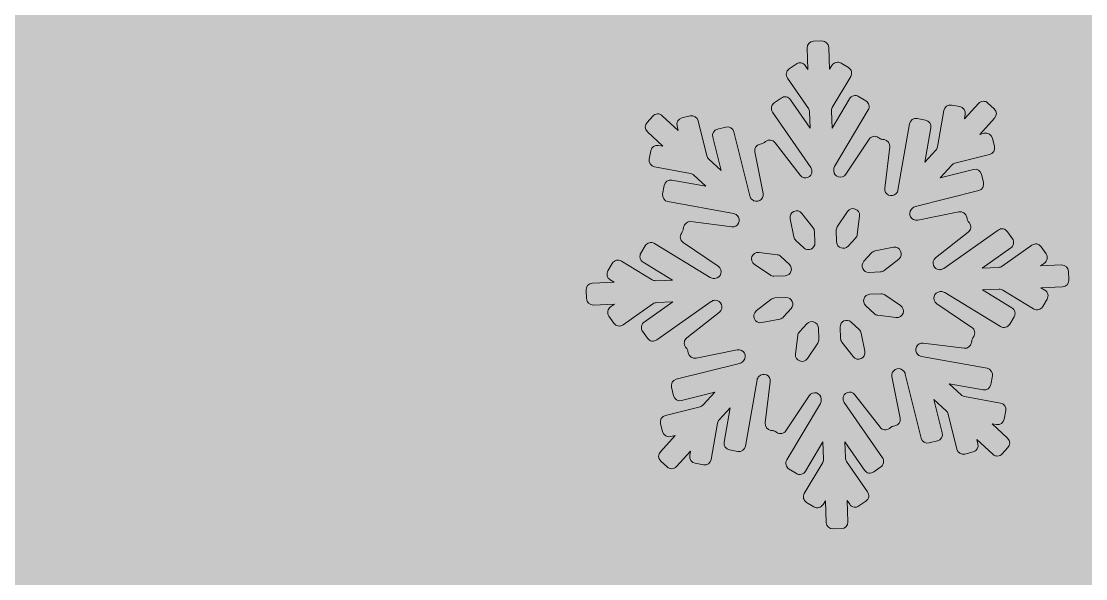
# Model space of a CAD drawing. Header units: millimetres. Extents: x 6 to 192, y -123 to -19.
# Drawn here: x 151.97 to 158.35, y -79.13 to -75.79 of the extents above; entities that cross this region are included whole.
import ezdxf

# ---------------------------------------------------------------- set-up
doc = ezdxf.new("R2010")
doc.units = ezdxf.units.MM
doc.header["$MEASUREMENT"] = 0
doc.layers.add('engraving', color=7, linetype='Continuous')
doc.layers.add('Layer 1', color=7, linetype='Continuous')

msp = doc.modelspace()

# ---------------------------------------------------------------- hatches: boundary and pattern name
at = {"layer": 'Layer 1'}
h = msp.add_hatch(color=2, dxfattribs=at)
h.dxf.hatch_style = 2
edge = h.paths.add_edge_path()
edge.add_spline(control_points=[(177.8118, -93.8505), (176.4667, -94.6571), (175.2402, -95.2789), (174.131, -95.7161), (173.0217, -96.1539), (171.9274, -96.4393), (170.8535, -96.573), (169.7773, -96.7089), (168.668, -96.6909), (167.5249, -96.5226), (166.3818, -96.3559), (165.0705, -96.069), (163.5925, -95.665), (166.3487, -92.3724), (168.6852, -88.4896), (170.6011, -84.0179), (172.5178, -79.547), (173.4753, -74.9916), (173.4753, -70.3525), (173.4753, -65.1084), (172.4832, -60.1842), (170.5005, -55.5781), (168.5162, -50.9739), (165.811, -46.9559), (162.3818, -43.527), (158.9533, -40.0982), (154.9345, -37.3926), (150.3307, -35.4087), (148.214, -34.4978), (146.0292, -33.7984), (143.778, -33.3056), (143.229, -31.3677), (141.5143, -29.9087), (139.4443, -29.751), (140.9493, -28.6359), (141.929, -26.8523), (141.929, -24.8354), (141.929, -21.4551), (139.1887, -18.7147), (135.8083, -18.7147), (132.428, -18.7147), (129.6876, -21.4551), (129.6876, -24.8354), (129.6876, -26.8523), (130.6674, -28.6359), (132.1724, -29.751), (130.144, -29.9055), (128.4575, -31.3099), (127.8738, -33.1897), (125.4312, -33.6857), (123.0669, -34.425), (120.782, -35.4087), (116.1767, -37.3926), (112.1593, -40.0982), (108.7309, -43.527), (105.3017, -46.9559), (102.595, -50.9739), (100.6123, -55.5781), (98.628, -60.1842), (97.6374, -65.1084), (97.6374, -70.3525), (97.6374, -75.3949), (98.5274, -80.102), (100.3103, -84.4715), (102.0903, -88.8426), (104.5957, -92.7404), (107.8229, -96.1697), (106.2089, -97.5155), (104.7474, -98.8088), (103.4361, -100.0525), (102.1248, -101.2977), (100.9983, -102.3898), (100.0579, -103.33), (99.1155, -104.2718), (98.1744, -105.3473), (97.2341, -106.5572), (97.2341, -106.5572), (116.7985, -116.8441), (116.7985, -116.8441), (116.8646, -116.8441), (117.6051, -116.3222), (119.0171, -115.2805), (120.4291, -114.2373), (122.1083, -113.095), (124.0595, -111.8513), (126.0093, -110.6068), (128.0257, -109.4645), (130.1106, -108.4228), (132.1932, -107.3796), (134.0093, -106.8598), (135.5564, -106.8598), (136.6987, -106.8598), (137.8755, -107.0439), (139.0862, -107.4142), (140.2961, -107.7829), (141.5226, -108.2373), (142.767, -108.7757), (144.01, -109.3128), (145.271, -109.9009), (146.5485, -110.5407), (147.8253, -111.1783), (149.1035, -111.7671), (150.3811, -112.3056), (152.1963, -113.1123), (154.0446, -113.8843), (155.9274, -114.6248), (157.8095, -115.3639), (159.7254, -115.9864), (161.6758, -116.4911), (163.6256, -116.9951), (165.6248, -117.3308), (167.6766, -117.4991), (169.7269, -117.6657), (171.8268, -117.5832), (173.9793, -117.2467), (176.8693, -116.7758), (179.4258, -116.0698), (181.6444, -115.1288), (183.8629, -114.187), (185.7443, -113.2467), (187.2922, -112.3056), (189.039, -111.1618), (190.5846, -109.9511), (191.9304, -108.6744), (191.9304, -108.6744), (177.8118, -93.8505), (177.8118, -93.8505)], knot_values=[0, 0, 0, 0, 1, 1, 1, 2, 2, 2, 3, 3, 3, 4, 4, 4, 5, 5, 5, 6, 6, 6, 7, 7, 7, 8, 8, 8, 9, 9, 9, 10, 10, 10, 11, 11, 11, 12, 12, 12, 13, 13, 13, 14, 14, 14, 15, 15, 15, 16, 16, 16, 17, 17, 17, 18, 18, 18, 19, 19, 19, 20, 20, 20, 21, 21, 21, 22, 22, 22, 23, 23, 23, 24, 24, 24, 25, 25, 25, 26, 26, 26, 27, 27, 27, 28, 28, 28, 29, 29, 29, 30, 30, 30, 31, 31, 31, 32, 32, 32, 33, 33, 33, 34, 34, 34, 35, 35, 35, 36, 36, 36, 37, 37, 37, 38, 38, 38, 39, 39, 39, 40, 40, 40, 41, 41, 41, 42, 42, 42, 42], degree=3, periodic=1)
edge = h.paths.add_edge_path()
edge.add_spline(control_points=[(132.0009, -24.8354), (132.0009, -22.7361), (133.7089, -21.0281), (135.8083, -21.0281), (137.9077, -21.0281), (139.6157, -22.7361), (139.6157, -24.8354), (139.6157, -26.9349), (137.9077, -28.6429), (135.8083, -28.6429), (133.7089, -28.6429), (132.0009, -26.9349), (132.0009, -24.8354)], knot_values=[0, 0, 0, 0, 1, 1, 1, 2, 2, 2, 3, 3, 3, 4, 4, 4, 4], degree=3, periodic=1)
edge = h.paths.add_edge_path()
edge.add_spline(control_points=[(150.5319, -76.5042), (149.6908, -78.455), (148.5658, -80.1523), (147.1539, -81.5966), (145.7419, -83.0439), (144.061, -84.1861), (142.1114, -85.0258), (140.1602, -85.867), (138.0776, -86.2861), (135.859, -86.2861), (133.6397, -86.2861), (131.5556, -85.867), (129.6066, -85.0258), (127.6555, -84.1861), (125.9582, -83.0439), (124.5131, -81.5966), (123.0666, -80.1523), (121.9243, -78.455), (121.0847, -76.5042), (120.2428, -74.5553), (119.8237, -72.4704), (119.8237, -70.2518), (119.8237, -68.0329), (120.2428, -65.9499), (121.0847, -63.9991), (121.9243, -62.0498), (123.0666, -60.3686), (124.5131, -58.9567), (125.9582, -57.5447), (127.6555, -56.4197), (129.6066, -55.5781), (131.5556, -54.7385), (133.6397, -54.3175), (135.859, -54.3175), (138.0776, -54.3175), (140.1602, -54.7385), (142.1114, -55.5781), (144.061, -56.4197), (145.7419, -57.5447), (147.1539, -58.9567), (148.5658, -60.3686), (149.6908, -62.0498), (150.5319, -63.9991), (151.3724, -65.9499), (151.7929, -68.0329), (151.7929, -70.2518), (151.7929, -72.4704), (151.3724, -74.5553), (150.5319, -76.5042)], knot_values=[0, 0, 0, 0, 1, 1, 1, 2, 2, 2, 3, 3, 3, 4, 4, 4, 5, 5, 5, 6, 6, 6, 7, 7, 7, 8, 8, 8, 9, 9, 9, 10, 10, 10, 11, 11, 11, 12, 12, 12, 13, 13, 13, 14, 14, 14, 15, 15, 15, 16, 16, 16, 16], degree=3, periodic=1)

# ---------------------------------------------------------------- linework, layer by layer
at = {"layer": 'engraving', "lineweight": 0}
for points, knots in [([(158.2439, -77.2845), (158.243, -77.2626), (158.2246, -77.2456), (158.2027, -77.2464), (158.2027, -77.2464), (158.0764, -77.2513), (158.0764, -77.2513), (158.0764, -77.2513), (158.0998, -77.2348), (158.0998, -77.2348), (158.1176, -77.2222), (158.1219, -77.1977), (158.1096, -77.1798), (158.1096, -77.1798), (158.0802, -77.1373), (158.0802, -77.1373), (158.0676, -77.1191), (158.0426, -77.1147), (158.0246, -77.1274), (158.0246, -77.1274), (157.8456, -77.2539), (157.8456, -77.2539), (157.8393, -77.2583), (157.8319, -77.2608), (157.8242, -77.2611), (157.8242, -77.2611), (157.7276, -77.2648), (157.7276, -77.2648), (157.7276, -77.2648), (157.8979, -77.1446), (157.8979, -77.1446), (157.9157, -77.132), (157.9201, -77.1075), (157.9077, -77.0895), (157.9077, -77.0895), (157.8783, -77.0471), (157.8783, -77.0471), (157.8657, -77.0289), (157.8408, -77.0245), (157.8228, -77.0372), (157.8228, -77.0372), (157.4969, -77.2674), (157.4969, -77.2674), (157.4906, -77.2718), (157.4832, -77.2743), (157.4755, -77.2746), (157.4755, -77.2746), (157.4736, -77.2747), (157.4736, -77.2747), (157.4352, -77.2762), (157.4173, -77.2276), (157.4475, -77.2038), (157.4475, -77.2038), (157.643, -77.0499), (157.643, -77.0499), (157.6601, -77.0364), (157.6632, -77.0117), (157.6499, -76.9945), (157.6499, -76.9945), (157.6436, -76.9863), (157.6436, -76.9863), (157.6399, -76.9815), (157.6373, -76.9759), (157.6361, -76.9698), (157.6361, -76.9698), (157.6342, -76.9598), (157.6342, -76.9598), (157.6299, -76.9383), (157.609, -76.9243), (157.5875, -76.9286), (157.5875, -76.9286), (157.3407, -76.9778), (157.3407, -76.9778), (157.3031, -76.9853), (157.2778, -76.9404), (157.3036, -76.9121), (157.3036, -76.9121), (157.3077, -76.9076), (157.3077, -76.9076), (157.313, -76.9019), (157.3198, -76.8978), (157.3273, -76.8959), (157.3273, -76.8959), (157.7058, -76.801), (157.7058, -76.801), (157.727, -76.7956), (157.74, -76.7741), (157.7347, -76.7529), (157.7347, -76.7529), (157.7222, -76.7026), (157.7222, -76.7026), (157.717, -76.6813), (157.6954, -76.6683), (157.6741, -76.6736), (157.6741, -76.6736), (157.4759, -76.7233), (157.4759, -76.7233), (157.4759, -76.7233), (157.5442, -76.6485), (157.5442, -76.6485), (157.5494, -76.6428), (157.5563, -76.6387), (157.5638, -76.6368), (157.5638, -76.6368), (157.7712, -76.5847), (157.7712, -76.5847), (157.7925, -76.5794), (157.8054, -76.5579), (157.8001, -76.5367), (157.8001, -76.5367), (157.7876, -76.4864), (157.7876, -76.4864), (157.7824, -76.4651), (157.7608, -76.4521), (157.7395, -76.4574), (157.7395, -76.4574), (157.7124, -76.4642), (157.7124, -76.4642), (157.7124, -76.4642), (157.8013, -76.3668), (157.8013, -76.3668), (157.8159, -76.3508), (157.8149, -76.3259), (157.799, -76.3111), (157.799, -76.3111), (157.7614, -76.2759), (157.7614, -76.2759), (157.7453, -76.2608), (157.7199, -76.2618), (157.705, -76.2781), (157.705, -76.2781), (157.6201, -76.3712), (157.6201, -76.3712), (157.6201, -76.3712), (157.625, -76.3434), (157.625, -76.3434), (157.6287, -76.3218), (157.6144, -76.3014), (157.5929, -76.2975), (157.5929, -76.2975), (157.5427, -76.2884), (157.5427, -76.2884), (157.521, -76.2845), (157.5003, -76.299), (157.4965, -76.3207), (157.4965, -76.3207), (157.4585, -76.539), (157.4585, -76.539), (157.4572, -76.5464), (157.4538, -76.5534), (157.4487, -76.559), (157.4487, -76.559), (157.3836, -76.6303), (157.3836, -76.6303), (157.3836, -76.6303), (157.4195, -76.4238), (157.4195, -76.4238), (157.4233, -76.4024), (157.409, -76.3819), (157.3875, -76.378), (157.3875, -76.378), (157.3373, -76.3689), (157.3373, -76.3689), (157.3156, -76.365), (157.2949, -76.3795), (157.2912, -76.4012), (157.2912, -76.4012), (157.222, -76.7981), (157.222, -76.7981), (157.2207, -76.8055), (157.2174, -76.8125), (157.2122, -76.8181), (157.2122, -76.8181), (157.2122, -76.8181), (157.2122, -76.8181), (157.1862, -76.8466), (157.1389, -76.8249), (157.1435, -76.7865), (157.1435, -76.7865), (157.1736, -76.5392), (157.1736, -76.5392), (157.1762, -76.5175), (157.1608, -76.4978), (157.1392, -76.4951), (157.1392, -76.4951), (157.1297, -76.4939), (157.1297, -76.4939), (157.1235, -76.4931), (157.1176, -76.4908), (157.1124, -76.4873), (157.1124, -76.4873), (157.1046, -76.482), (157.1046, -76.482), (157.0863, -76.4696), (157.0614, -76.4745), (157.0491, -76.493), (157.0491, -76.493), (156.9106, -76.7026), (156.9106, -76.7026), (156.8894, -76.7348), (156.8394, -76.7209), (156.8379, -76.6824), (156.8379, -76.6824), (156.8377, -76.678), (156.8377, -76.678), (156.8374, -76.6703), (156.8393, -76.6627), (156.8432, -76.6561), (156.8432, -76.6561), (157.0442, -76.3174), (157.0442, -76.3174), (157.0553, -76.2987), (157.0493, -76.2745), (157.0307, -76.2632), (157.0307, -76.2632), (156.9869, -76.2365), (156.9869, -76.2365), (156.968, -76.225), (156.9434, -76.2312), (156.9321, -76.2502), (156.9321, -76.2502), (156.8275, -76.4264), (156.8275, -76.4264), (156.8275, -76.4264), (156.8234, -76.325), (156.8234, -76.325), (156.8231, -76.3174), (156.825, -76.3098), (156.8289, -76.3032), (156.8289, -76.3032), (156.9392, -76.1173), (156.9392, -76.1173), (156.9503, -76.0986), (156.9443, -76.0745), (156.9257, -76.0632), (156.9257, -76.0632), (156.8819, -76.0365), (156.8819, -76.0365), (156.863, -76.025), (156.8384, -76.0311), (156.8271, -76.0501), (156.8271, -76.0501), (156.8132, -76.0735), (156.8132, -76.0735), (156.8132, -76.0735), (156.8079, -75.9418), (156.8079, -75.9418), (156.807, -75.92), (156.7886, -75.903), (156.7667, -75.9038), (156.7667, -75.9038), (156.7158, -75.9058), (156.7158, -75.9058), (156.6939, -75.9066), (156.6768, -75.9251), (156.6777, -75.947), (156.6777, -75.947), (156.6828, -76.0741), (156.6828, -76.0741), (156.6828, -76.0741), (156.6673, -76.0517), (156.6673, -76.0517), (156.6548, -76.0335), (156.6298, -76.0291), (156.6118, -76.0418), (156.6118, -76.0418), (156.57, -76.0713), (156.57, -76.0713), (156.5522, -76.0839), (156.5479, -76.1084), (156.5602, -76.1263), (156.5602, -76.1263), (156.6861, -76.3085), (156.6861, -76.3085), (156.6904, -76.3147), (156.6928, -76.322), (156.6931, -76.3295), (156.6931, -76.3295), (156.6971, -76.427), (156.6971, -76.427), (156.6971, -76.427), (156.5788, -76.2557), (156.5788, -76.2557), (156.5662, -76.2375), (156.5412, -76.2331), (156.5232, -76.2458), (156.5232, -76.2458), (156.4814, -76.2754), (156.4814, -76.2754), (156.4636, -76.2879), (156.4592, -76.3124), (156.4716, -76.3304), (156.4716, -76.3304), (156.7004, -76.6614), (156.7004, -76.6614), (156.7047, -76.6676), (156.7071, -76.6749), (156.7074, -76.6824), (156.7074, -76.6824), (156.7074, -76.6831), (156.7074, -76.6831), (156.709, -76.7218), (156.66, -76.7396), (156.6364, -76.7089), (156.6364, -76.7089), (156.4859, -76.5135), (156.4859, -76.5135), (156.4724, -76.496), (156.4472, -76.4928), (156.4299, -76.5065), (156.4299, -76.5065), (156.4225, -76.5123), (156.4225, -76.5123), (156.4176, -76.5162), (156.4118, -76.5189), (156.4057, -76.5201), (156.4057, -76.5201), (156.3964, -76.5219), (156.3964, -76.5219), (156.3749, -76.5262), (156.3609, -76.5471), (156.3652, -76.5685), (156.3652, -76.5685), (156.4143, -76.8176), (156.4143, -76.8176), (156.4217, -76.8554), (156.3764, -76.8806), (156.3482, -76.8543), (156.3482, -76.8543), (156.3458, -76.852), (156.3458, -76.852), (156.3402, -76.8468), (156.3363, -76.84), (156.3344, -76.8326), (156.3344, -76.8326), (156.2394, -76.4487), (156.2394, -76.4487), (156.2342, -76.4274), (156.2125, -76.4144), (156.1912, -76.4197), (156.1912, -76.4197), (156.1418, -76.4321), (156.1418, -76.4321), (156.1206, -76.4375), (156.1077, -76.4589), (156.1129, -76.4802), (156.1129, -76.4802), (156.1625, -76.6807), (156.1625, -76.6807), (156.1625, -76.6807), (156.0891, -76.612), (156.0891, -76.612), (156.0835, -76.6068), (156.0795, -76.6), (156.0777, -76.5926), (156.0777, -76.5926), (156.0256, -76.382), (156.0256, -76.382), (156.0203, -76.3607), (155.9988, -76.3477), (155.9774, -76.353), (155.9774, -76.353), (155.928, -76.3654), (155.928, -76.3654), (155.9068, -76.3707), (155.8939, -76.3922), (155.8991, -76.4134), (155.8991, -76.4134), (155.9059, -76.4407), (155.9059, -76.4407), (155.9059, -76.4407), (155.8105, -76.3516), (155.8105, -76.3516), (155.7944, -76.3365), (155.769, -76.3375), (155.7541, -76.3538), (155.7541, -76.3538), (155.7195, -76.3917), (155.7195, -76.3917), (155.7049, -76.4078), (155.7058, -76.4326), (155.7217, -76.4475), (155.7217, -76.4475), (155.8149, -76.5346), (155.8149, -76.5346), (155.8149, -76.5346), (155.7877, -76.5297), (155.7877, -76.5297), (155.766, -76.5258), (155.7453, -76.5403), (155.7415, -76.5619), (155.7415, -76.5619), (155.7327, -76.613), (155.7327, -76.613), (155.7289, -76.6345), (155.7432, -76.655), (155.7647, -76.6589), (155.7647, -76.6589), (155.9802, -76.6978), (155.9802, -76.6978), (155.9877, -76.6992), (155.9947, -76.7027), (156.0003, -76.7079), (156.0003, -76.7079), (156.0716, -76.7746), (156.0716, -76.7746), (156.0716, -76.7746), (155.8678, -76.7378), (155.8678, -76.7378), (155.8461, -76.7339), (155.8254, -76.7483), (155.8216, -76.77), (155.8216, -76.77), (155.8127, -76.8211), (155.8127, -76.8211), (155.809, -76.8425), (155.8233, -76.863), (155.8448, -76.8669), (155.8448, -76.8669), (156.2369, -76.9378), (156.2369, -76.9378), (156.2444, -76.9392), (156.2514, -76.9427), (156.257, -76.9479), (156.257, -76.9479), (156.2588, -76.9497), (156.2588, -76.9497), (156.2869, -76.9759), (156.2649, -77.0229), (156.2267, -77.018), (156.2267, -77.018), (155.9824, -76.9869), (155.9824, -76.9869), (155.9605, -76.9842), (155.9406, -76.9997), (155.938, -77.0215), (155.938, -77.0215), (155.9368, -77.0315), (155.9368, -77.0315), (155.936, -77.0376), (155.9339, -77.0435), (155.9305, -77.0486), (155.9305, -77.0486), (155.9249, -77.0571), (155.9249, -77.0571), (155.9129, -77.0752), (155.9178, -77.0996), (155.9357, -77.1118), (155.9357, -77.1118), (156.1462, -77.2545), (156.1462, -77.2545), (156.1779, -77.276), (156.1637, -77.3255), (156.1254, -77.3269), (156.1254, -77.3269), (156.1205, -77.3272), (156.1205, -77.3272), (156.1127, -77.3275), (156.105, -77.3255), (156.0983, -77.3214), (156.0983, -77.3214), (155.7637, -77.1175), (155.7637, -77.1175), (155.7448, -77.106), (155.7202, -77.1122), (155.7089, -77.1312), (155.7089, -77.1312), (155.6826, -77.1755), (155.6826, -77.1755), (155.6716, -77.1942), (155.6775, -77.2184), (155.6961, -77.2297), (155.6961, -77.2297), (155.872, -77.3368), (155.872, -77.3368), (155.872, -77.3368), (155.7718, -77.3407), (155.7718, -77.3407), (155.764, -77.341), (155.7563, -77.339), (155.7496, -77.3349), (155.7496, -77.3349), (155.5663, -77.2233), (155.5663, -77.2233), (155.5474, -77.2118), (155.5227, -77.2179), (155.5115, -77.2369), (155.5115, -77.2369), (155.4852, -77.2812), (155.4852, -77.2812), (155.4741, -77.2999), (155.4801, -77.324), (155.4987, -77.3353), (155.4987, -77.3353), (155.5232, -77.3503), (155.5232, -77.3503), (155.5232, -77.3503), (155.3928, -77.3554), (155.3928, -77.3554), (155.3708, -77.3562), (155.3538, -77.3747), (155.3547, -77.3967), (155.3547, -77.3967), (155.3568, -77.4485), (155.3568, -77.4485), (155.3576, -77.4704), (155.3761, -77.4874), (155.3979, -77.4865), (155.3979, -77.4865), (155.5243, -77.4816), (155.5243, -77.4816), (155.5243, -77.4816), (155.5009, -77.4982), (155.5009, -77.4982), (155.4831, -77.5107), (155.4788, -77.5353), (155.4911, -77.5532), (155.4911, -77.5532), (155.5205, -77.5957), (155.5205, -77.5957), (155.5331, -77.6138), (155.558, -77.6183), (155.5761, -77.6055), (155.5761, -77.6055), (155.7551, -77.4791), (155.7551, -77.4791), (155.7613, -77.4747), (155.7687, -77.4722), (155.7764, -77.4719), (155.7764, -77.4719), (155.8731, -77.4681), (155.8731, -77.4681), (155.8731, -77.4681), (155.7027, -77.5884), (155.7027, -77.5884), (155.685, -77.601), (155.6806, -77.6255), (155.693, -77.6434), (155.693, -77.6434), (155.7224, -77.6859), (155.7224, -77.6859), (155.7349, -77.704), (155.7599, -77.7085), (155.7779, -77.6957), (155.7779, -77.6957), (156.1038, -77.4656), (156.1038, -77.4656), (156.1101, -77.4611), (156.1175, -77.4586), (156.1252, -77.4583), (156.1252, -77.4583), (156.127, -77.4583), (156.127, -77.4583), (156.1654, -77.4568), (156.1833, -77.5053), (156.1531, -77.5291), (156.1531, -77.5291), (155.9577, -77.683), (155.9577, -77.683), (155.9406, -77.6965), (155.9375, -77.7212), (155.9508, -77.7384), (155.9508, -77.7384), (155.9571, -77.7466), (155.9571, -77.7466), (155.9608, -77.7514), (155.9634, -77.7571), (155.9645, -77.7631), (155.9645, -77.7631), (155.9665, -77.7731), (155.9665, -77.7731), (155.9708, -77.7946), (155.9917, -77.8086), (156.0132, -77.8043), (156.0132, -77.8043), (156.26, -77.7552), (156.26, -77.7552), (156.2976, -77.7476), (156.3229, -77.7925), (156.2971, -77.8208), (156.2971, -77.8208), (156.293, -77.8253), (156.293, -77.8253), (156.2877, -77.8311), (156.2809, -77.8352), (156.2733, -77.8371), (156.2733, -77.8371), (155.8948, -77.932), (155.8948, -77.932), (155.8736, -77.9373), (155.8607, -77.9588), (155.866, -77.98), (155.866, -77.98), (155.8784, -78.0304), (155.8784, -78.0304), (155.8837, -78.0517), (155.9053, -78.0647), (155.9266, -78.0593), (155.9266, -78.0593), (156.1247, -78.0096), (156.1247, -78.0096), (156.1247, -78.0096), (156.0565, -78.0844), (156.0565, -78.0844), (156.0512, -78.0902), (156.0444, -78.0943), (156.0368, -78.0962), (156.0368, -78.0962), (155.8294, -78.1482), (155.8294, -78.1482), (155.8082, -78.1535), (155.7953, -78.175), (155.8006, -78.1962), (155.8006, -78.1962), (155.813, -78.2466), (155.813, -78.2466), (155.8183, -78.2679), (155.8399, -78.2809), (155.8612, -78.2755), (155.8612, -78.2755), (155.8883, -78.2688), (155.8883, -78.2688), (155.8883, -78.2688), (155.7994, -78.3661), (155.7994, -78.3661), (155.7847, -78.3822), (155.7857, -78.407), (155.8016, -78.4219), (155.8016, -78.4219), (155.8392, -78.457), (155.8392, -78.457), (155.8553, -78.4721), (155.8807, -78.4711), (155.8956, -78.4548), (155.8956, -78.4548), (155.9806, -78.3617), (155.9806, -78.3617), (155.9806, -78.3617), (155.9757, -78.3896), (155.9757, -78.3896), (155.972, -78.4111), (155.9863, -78.4316), (156.0078, -78.4354), (156.0078, -78.4354), (156.058, -78.4445), (156.058, -78.4445), (156.0796, -78.4484), (156.1004, -78.434), (156.1041, -78.4123), (156.1041, -78.4123), (156.1422, -78.1939), (156.1422, -78.1939), (156.1435, -78.1865), (156.1469, -78.1796), (156.1519, -78.174), (156.1519, -78.174), (156.2171, -78.1026), (156.2171, -78.1026), (156.2171, -78.1026), (156.1811, -78.3091), (156.1811, -78.3091), (156.1774, -78.3306), (156.1917, -78.351), (156.2131, -78.3549), (156.2131, -78.3549), (156.2633, -78.364), (156.2633, -78.364), (156.285, -78.368), (156.3057, -78.3535), (156.3095, -78.3318), (156.3095, -78.3318), (156.3786, -77.9348), (156.3786, -77.9348), (156.3799, -77.9274), (156.3833, -77.9205), (156.3884, -77.9149), (156.3884, -77.9149), (156.3884, -77.9149), (156.3884, -77.9149), (156.4145, -77.8863), (156.4618, -77.908), (156.4571, -77.9464), (156.4571, -77.9464), (156.4271, -78.1937), (156.4271, -78.1937), (156.4244, -78.2154), (156.4398, -78.2351), (156.4615, -78.2379), (156.4615, -78.2379), (156.4709, -78.2391), (156.4709, -78.2391), (156.4772, -78.2399), (156.483, -78.2421), (156.4882, -78.2456), (156.4882, -78.2456), (156.4961, -78.2509), (156.4961, -78.2509), (156.5144, -78.2633), (156.5393, -78.2584), (156.5515, -78.24), (156.5515, -78.24), (156.69, -78.0303), (156.69, -78.0303), (156.7113, -77.9981), (156.7612, -78.0121), (156.7628, -78.0506), (156.7628, -78.0506), (156.763, -78.055), (156.763, -78.055), (156.7633, -78.0627), (156.7614, -78.0703), (156.7574, -78.0769), (156.7574, -78.0769), (156.5565, -78.4156), (156.5565, -78.4156), (156.5454, -78.4343), (156.5514, -78.4584), (156.57, -78.4698), (156.57, -78.4698), (156.6138, -78.4964), (156.6138, -78.4964), (156.6327, -78.5079), (156.6573, -78.5018), (156.6686, -78.4828), (156.6686, -78.4828), (156.7732, -78.3065), (156.7732, -78.3065), (156.7732, -78.3065), (156.7772, -78.4079), (156.7772, -78.4079), (156.7775, -78.4156), (156.7756, -78.4232), (156.7717, -78.4298), (156.7717, -78.4298), (156.6615, -78.6157), (156.6615, -78.6157), (156.6504, -78.6344), (156.6564, -78.6585), (156.675, -78.6698), (156.675, -78.6698), (156.7188, -78.6965), (156.7188, -78.6965), (156.7376, -78.708), (156.7623, -78.7019), (156.7736, -78.6828), (156.7736, -78.6828), (156.7874, -78.6595), (156.7874, -78.6595), (156.7874, -78.6595), (156.7927, -78.7911), (156.7927, -78.7911), (156.7936, -78.813), (156.812, -78.83), (156.8339, -78.8291), (156.8339, -78.8291), (156.8849, -78.8272), (156.8849, -78.8272), (156.9068, -78.8263), (156.9239, -78.8078), (156.923, -78.7859), (156.923, -78.7859), (156.9178, -78.6588), (156.9178, -78.6588), (156.9178, -78.6588), (156.9333, -78.6813), (156.9333, -78.6813), (156.9459, -78.6994), (156.9708, -78.7038), (156.9889, -78.6911), (156.9889, -78.6911), (157.0307, -78.6616), (157.0307, -78.6616), (157.0485, -78.6491), (157.0528, -78.6245), (157.0404, -78.6066), (157.0404, -78.6066), (156.9145, -78.4244), (156.9145, -78.4244), (156.9102, -78.4182), (156.9078, -78.411), (156.9075, -78.4034), (156.9075, -78.4034), (156.9036, -78.3059), (156.9036, -78.3059), (156.9036, -78.3059), (157.0219, -78.4773), (157.0219, -78.4773), (157.0345, -78.4954), (157.0595, -78.4998), (157.0775, -78.4871), (157.0775, -78.4871), (157.1193, -78.4576), (157.1193, -78.4576), (157.1371, -78.445), (157.1414, -78.4205), (157.1291, -78.4026), (157.1291, -78.4026), (156.9002, -78.0715), (156.9002, -78.0715), (156.896, -78.0653), (156.8935, -78.058), (156.8933, -78.0506), (156.8933, -78.0506), (156.8932, -78.0499), (156.8932, -78.0499), (156.8916, -78.0113), (156.9407, -77.9935), (156.9643, -78.0241), (156.9643, -78.0241), (157.1148, -78.2195), (157.1148, -78.2195), (157.1282, -78.237), (157.1534, -78.2401), (157.1708, -78.2265), (157.1708, -78.2265), (157.1782, -78.2206), (157.1782, -78.2206), (157.1831, -78.2168), (157.1889, -78.2141), (157.195, -78.2129), (157.195, -78.2129), (157.2043, -78.211), (157.2043, -78.211), (157.2258, -78.2067), (157.2397, -78.1859), (157.2355, -78.1644), (157.2355, -78.1644), (157.1864, -77.9153), (157.1864, -77.9153), (157.1789, -77.8775), (157.2243, -77.8523), (157.2524, -77.8786), (157.2524, -77.8786), (157.2549, -77.8809), (157.2549, -77.8809), (157.2605, -77.8861), (157.2645, -77.8929), (157.2663, -77.9004), (157.2663, -77.9004), (157.3612, -78.2842), (157.3612, -78.2842), (157.3665, -78.3056), (157.3881, -78.3185), (157.4094, -78.3132), (157.4094, -78.3132), (157.4588, -78.3008), (157.4588, -78.3008), (157.48, -78.2955), (157.4929, -78.274), (157.4877, -78.2528), (157.4877, -78.2528), (157.4381, -78.0523), (157.4381, -78.0523), (157.4381, -78.0523), (157.5115, -78.1209), (157.5115, -78.1209), (157.5171, -78.1262), (157.5211, -78.1329), (157.523, -78.1404), (157.523, -78.1404), (157.5751, -78.351), (157.5751, -78.351), (157.5804, -78.3723), (157.602, -78.3853), (157.6233, -78.38), (157.6233, -78.38), (157.6727, -78.3675), (157.6727, -78.3675), (157.6939, -78.3622), (157.7068, -78.3407), (157.7015, -78.3195), (157.7015, -78.3195), (157.6948, -78.2923), (157.6948, -78.2923), (157.6948, -78.2923), (157.7901, -78.3814), (157.7901, -78.3814), (157.8063, -78.3965), (157.8316, -78.3955), (157.8465, -78.3792), (157.8465, -78.3792), (157.8812, -78.3412), (157.8812, -78.3412), (157.8958, -78.3252), (157.8949, -78.3003), (157.879, -78.2855), (157.879, -78.2855), (157.7857, -78.1983), (157.7857, -78.1983), (157.7857, -78.1983), (157.8129, -78.2032), (157.8129, -78.2032), (157.8346, -78.2072), (157.8553, -78.1927), (157.8591, -78.171), (157.8591, -78.171), (157.868, -78.1199), (157.868, -78.1199), (157.8718, -78.0984), (157.8574, -78.0779), (157.836, -78.0741), (157.836, -78.0741), (157.6204, -78.0351), (157.6204, -78.0351), (157.6129, -78.0337), (157.606, -78.0302), (157.6004, -78.025), (157.6004, -78.025), (157.529, -77.9583), (157.529, -77.9583), (157.529, -77.9583), (157.7329, -77.9952), (157.7329, -77.9952), (157.7546, -77.9991), (157.7753, -77.9846), (157.779, -77.9629), (157.779, -77.9629), (157.7879, -77.9119), (157.7879, -77.9119), (157.7917, -77.8904), (157.7774, -77.8699), (157.7559, -77.866), (157.7559, -77.866), (157.3638, -77.7951), (157.3638, -77.7951), (157.3562, -77.7937), (157.3493, -77.7903), (157.3437, -77.785), (157.3437, -77.785), (157.3418, -77.7833), (157.3418, -77.7833), (157.3137, -77.757), (157.3357, -77.7101), (157.374, -77.7149), (157.374, -77.7149), (157.6183, -77.746), (157.6183, -77.746), (157.6401, -77.7488), (157.66, -77.7333), (157.6627, -77.7114), (157.6627, -77.7114), (157.6639, -77.7014), (157.6639, -77.7014), (157.6646, -77.6953), (157.6668, -77.6895), (157.6702, -77.6843), (157.6702, -77.6843), (157.6758, -77.6758), (157.6758, -77.6758), (157.6877, -77.6577), (157.6829, -77.6333), (157.6649, -77.6211), (157.6649, -77.6211), (157.4545, -77.4785), (157.4545, -77.4785), (157.4228, -77.457), (157.437, -77.4075), (157.4753, -77.406), (157.4753, -77.406), (157.4801, -77.4058), (157.4801, -77.4058), (157.4879, -77.4055), (157.4957, -77.4075), (157.5023, -77.4115), (157.5023, -77.4115), (157.8369, -77.6154), (157.8369, -77.6154), (157.8558, -77.6269), (157.8804, -77.6207), (157.8917, -77.6018), (157.8917, -77.6018), (157.918, -77.5575), (157.918, -77.5575), (157.9291, -77.5388), (157.9231, -77.5146), (157.9046, -77.5033), (157.9046, -77.5033), (157.7287, -77.3962), (157.7287, -77.3962), (157.7287, -77.3962), (157.8289, -77.3923), (157.8289, -77.3923), (157.8367, -77.392), (157.8444, -77.394), (157.851, -77.398), (157.851, -77.398), (158.0344, -77.5097), (158.0344, -77.5097), (158.0533, -77.5212), (158.0779, -77.515), (158.0892, -77.496), (158.0892, -77.496), (158.1155, -77.4517), (158.1155, -77.4517), (158.1265, -77.433), (158.1205, -77.4089), (158.1019, -77.3976), (158.1019, -77.3976), (158.0774, -77.3826), (158.0774, -77.3826), (158.0774, -77.3826), (158.2079, -77.3776), (158.2079, -77.3776), (158.2298, -77.3767), (158.2469, -77.3582), (158.246, -77.3363), (158.246, -77.3363), (158.2439, -77.2845), (158.2439, -77.2845)], [0, 0, 0, 0, 1, 1, 1, 2, 2, 2, 3, 3, 3, 4, 4, 4, 5, 5, 5, 6, 6, 6, 7, 7, 7, 8, 8, 8, 9, 9, 9, 10, 10, 10, 11, 11, 11, 12, 12, 12, 13, 13, 13, 14, 14, 14, 15, 15, 15, 16, 16, 16, 17, 17, 17, 18, 18, 18, 19, 19, 19, 20, 20, 20, 21, 21, 21, 22, 22, 22, 23, 23, 23, 24, 24, 24, 25, 25, 25, 26, 26, 26, 27, 27, 27, 28, 28, 28, 29, 29, 29, 30, 30, 30, 31, 31, 31, 32, 32, 32, 33, 33, 33, 34, 34, 34, 35, 35, 35, 36, 36, 36, 37, 37, 37, 38, 38, 38, 39, 39, 39, 40, 40, 40, 41, 41, 41, 42, 42, 42, 43, 43, 43, 44, 44, 44, 45, 45, 45, 46, 46, 46, 47, 47, 47, 48, 48, 48, 49, 49, 49, 50, 50, 50, 51, 51, 51, 52, 52, 52, 53, 53, 53, 54, 54, 54, 55, 55, 55, 56, 56, 56, 57, 57, 57, 58, 58, 58, 59, 59, 59, 60, 60, 60, 61, 61, 61, 62, 62, 62, 63, 63, 63, 64, 64, 64, 65, 65, 65, 66, 66, 66, 67, 67, 67, 68, 68, 68, 69, 69, 69, 70, 70, 70, 71, 71, 71, 72, 72, 72, 73, 73, 73, 74, 74, 74, 75, 75, 75, 76, 76, 76, 77, 77, 77, 78, 78, 78, 79, 79, 79, 80, 80, 80, 81, 81, 81, 82, 82, 82, 83, 83, 83, 84, 84, 84, 85, 85, 85, 86, 86, 86, 87, 87, 87, 88, 88, 88, 89, 89, 89, 90, 90, 90, 91, 91, 91, 92, 92, 92, 93, 93, 93, 94, 94, 94, 95, 95, 95, 96, 96, 96, 97, 97, 97, 98, 98, 98, 99, 99, 99, 100, 100, 100, 101, 101, 101, 102, 102, 102, 103, 103, 103, 104, 104, 104, 105, 105, 105, 106, 106, 106, 107, 107, 107, 108, 108, 108, 109, 109, 109, 110, 110, 110, 111, 111, 111, 112, 112, 112, 113, 113, 113, 114, 114, 114, 115, 115, 115, 116, 116, 116, 117, 117, 117, 118, 118, 118, 119, 119, 119, 120, 120, 120, 121, 121, 121, 122, 122, 122, 123, 123, 123, 124, 124, 124, 125, 125, 125, 126, 126, 126, 127, 127, 127, 128, 128, 128, 129, 129, 129, 130, 130, 130, 131, 131, 131, 132, 132, 132, 133, 133, 133, 134, 134, 134, 135, 135, 135, 136, 136, 136, 137, 137, 137, 138, 138, 138, 139, 139, 139, 140, 140, 140, 141, 141, 141, 142, 142, 142, 143, 143, 143, 144, 144, 144, 145, 145, 145, 146, 146, 146, 147, 147, 147, 148, 148, 148, 149, 149, 149, 150, 150, 150, 151, 151, 151, 152, 152, 152, 153, 153, 153, 154, 154, 154, 155, 155, 155, 156, 156, 156, 157, 157, 157, 158, 158, 158, 159, 159, 159, 160, 160, 160, 161, 161, 161, 162, 162, 162, 163, 163, 163, 164, 164, 164, 165, 165, 165, 166, 166, 166, 167, 167, 167, 168, 168, 168, 169, 169, 169, 170, 170, 170, 171, 171, 171, 172, 172, 172, 173, 173, 173, 174, 174, 174, 175, 175, 175, 176, 176, 176, 177, 177, 177, 178, 178, 178, 179, 179, 179, 180, 180, 180, 181, 181, 181, 182, 182, 182, 183, 183, 183, 184, 184, 184, 185, 185, 185, 186, 186, 186, 187, 187, 187, 188, 188, 188, 189, 189, 189, 190, 190, 190, 191, 191, 191, 192, 192, 192, 193, 193, 193, 194, 194, 194, 195, 195, 195, 196, 196, 196, 197, 197, 197, 198, 198, 198, 199, 199, 199, 200, 200, 200, 201, 201, 201, 202, 202, 202, 203, 203, 203, 204, 204, 204, 205, 205, 205, 206, 206, 206, 207, 207, 207, 208, 208, 208, 209, 209, 209, 210, 210, 210, 211, 211, 211, 212, 212, 212, 213, 213, 213, 214, 214, 214, 215, 215, 215, 216, 216, 216, 217, 217, 217, 218, 218, 218, 219, 219, 219, 220, 220, 220, 221, 221, 221, 222, 222, 222, 223, 223, 223, 224, 224, 224, 225, 225, 225, 226, 226, 226, 227, 227, 227, 228, 228, 228, 229, 229, 229, 230, 230, 230, 231, 231, 231, 232, 232, 232, 233, 233, 233, 234, 234, 234, 235, 235, 235, 236, 236, 236, 237, 237, 237, 238, 238, 238, 239, 239, 239, 240, 240, 240, 241, 241, 241, 242, 242, 242, 243, 243, 243, 244, 244, 244, 245, 245, 245, 246, 246, 246, 247, 247, 247, 248, 248, 248, 249, 249, 249, 250, 250, 250, 251, 251, 251, 252, 252, 252, 253, 253, 253, 254, 254, 254, 255, 255, 255, 256, 256, 256, 257, 257, 257, 258, 258, 258, 259, 259, 259, 260, 260, 260, 261, 261, 261, 262, 262, 262, 263, 263, 263, 264, 264, 264, 265, 265, 265, 266, 266, 266, 267, 267, 267, 268, 268, 268, 269, 269, 269, 270, 270, 270, 271, 271, 271, 272, 272, 272, 273, 273, 273, 274, 274, 274, 275, 275, 275, 276, 276, 276, 277, 277, 277, 278, 278, 278, 279, 279, 279, 280, 280, 280, 281, 281, 281, 282, 282, 282, 283, 283, 283, 284, 284, 284, 285, 285, 285, 286, 286, 286, 287, 287, 287, 288, 288, 288, 289, 289, 289, 290, 290, 290, 291, 291, 291, 292, 292, 292, 293, 293, 293, 294, 294, 294, 295, 295, 295, 296, 296, 296, 297, 297, 297, 298, 298, 298, 299, 299, 299, 300, 300, 300, 301, 301, 301, 302, 302, 302, 303, 303, 303, 304, 304, 304, 305, 305, 305, 306, 306, 306, 307, 307, 307, 308, 308, 308, 309, 309, 309, 310, 310, 310, 311, 311, 311, 312, 312, 312, 313, 313, 313, 314, 314, 314, 315, 315, 315, 316, 316, 316, 317, 317, 317, 318, 318, 318, 319, 319, 319, 320, 320, 320, 321, 321, 321, 322, 322, 322, 323, 323, 323, 324, 324, 324, 325, 325, 325, 326, 326, 326, 327, 327, 327, 328, 328, 328, 329, 329, 329, 330, 330, 330, 331, 331, 331, 332, 332, 332, 333, 333, 333, 334, 334, 334, 335, 335, 335, 336, 336, 336, 336]), ([(156.6474, -76.9372), (156.6474, -76.9372), (156.7139, -77.0236), (156.7139, -77.0236), (156.7189, -77.0301), (156.7218, -77.038), (156.7221, -77.0462), (156.7221, -77.0462), (156.7249, -77.1134), (156.7249, -77.1134), (156.7263, -77.1489), (156.684, -77.1682), (156.6581, -77.144), (156.6581, -77.144), (156.6103, -77.0993), (156.6103, -77.0993), (156.6042, -77.0936), (156.6001, -77.0861), (156.5984, -77.078), (156.5984, -77.078), (156.577, -76.9691), (156.577, -76.9691), (156.5689, -76.928), (156.6218, -76.904), (156.6474, -76.9372)], [0, 0, 0, 0, 1, 1, 1, 2, 2, 2, 3, 3, 3, 4, 4, 4, 5, 5, 5, 6, 6, 6, 7, 7, 7, 8, 8, 8, 8]), ([(156.8551, -77.1087), (156.8551, -77.1087), (156.8524, -77.0416), (156.8524, -77.0416), (156.8521, -77.0333), (156.8543, -77.025), (156.8589, -77.0181), (156.8589, -77.0181), (156.9194, -76.9265), (156.9194, -76.9265), (156.9425, -76.8916), (156.997, -76.9116), (156.9919, -76.9532), (156.9919, -76.9532), (156.9786, -77.0632), (156.9786, -77.0632), (156.9776, -77.0714), (156.974, -77.0791), (156.9685, -77.0852), (156.9685, -77.0852), (156.9241, -77.1338), (156.9241, -77.1338), (156.9002, -77.16), (156.8566, -77.1441), (156.8551, -77.1087)], [0, 0, 0, 0, 1, 1, 1, 2, 2, 2, 3, 3, 3, 4, 4, 4, 5, 5, 5, 6, 6, 6, 7, 7, 7, 8, 8, 8, 8]), ([(157.0182, -77.2247), (157.0182, -77.2247), (157.064, -77.1746), (157.064, -77.1746), (157.0697, -77.1684), (157.0773, -77.1641), (157.0856, -77.1624), (157.0856, -77.1624), (157.1946, -77.1407), (157.1946, -77.1407), (157.2355, -77.1326), (157.2597, -77.185), (157.2269, -77.2108), (157.2269, -77.2108), (157.139, -77.2801), (157.139, -77.2801), (157.1324, -77.2853), (157.1244, -77.2882), (157.116, -77.2885), (157.116, -77.2885), (157.0491, -77.2911), (157.0491, -77.2911), (157.0139, -77.2925), (156.9945, -77.2507), (157.0182, -77.2247)], [0, 0, 0, 0, 1, 1, 1, 2, 2, 2, 3, 3, 3, 4, 4, 4, 5, 5, 5, 6, 6, 6, 7, 7, 7, 8, 8, 8, 8]), ([(156.456, -77.3064), (156.456, -77.3064), (156.3629, -77.2433), (156.3629, -77.2433), (156.3283, -77.2198), (156.3487, -77.1658), (156.3902, -77.1711), (156.3902, -77.1711), (156.4995, -77.185), (156.4995, -77.185), (156.5078, -77.186), (156.5155, -77.1896), (156.5216, -77.1953), (156.5216, -77.1953), (156.5715, -77.242), (156.5715, -77.242), (156.5973, -77.2661), (156.5812, -77.3093), (156.5459, -77.3107), (156.5459, -77.3107), (156.4798, -77.3132), (156.4798, -77.3132), (156.4714, -77.3135), (156.463, -77.3111), (156.456, -77.3064)], [0, 0, 0, 0, 1, 1, 1, 2, 2, 2, 3, 3, 3, 4, 4, 4, 5, 5, 5, 6, 6, 6, 7, 7, 7, 8, 8, 8, 8]), ([(156.5824, -77.5082), (156.5824, -77.5082), (156.5367, -77.5583), (156.5367, -77.5583), (156.531, -77.5646), (156.5234, -77.5688), (156.5151, -77.5705), (156.5151, -77.5705), (156.4061, -77.5922), (156.4061, -77.5922), (156.3651, -77.6004), (156.341, -77.5479), (156.3738, -77.5221), (156.3738, -77.5221), (156.4617, -77.4529), (156.4617, -77.4529), (156.4683, -77.4477), (156.4763, -77.4447), (156.4847, -77.4444), (156.4847, -77.4444), (156.5515, -77.4418), (156.5515, -77.4418), (156.5867, -77.4404), (156.6061, -77.4822), (156.5824, -77.5082)], [0, 0, 0, 0, 1, 1, 1, 2, 2, 2, 3, 3, 3, 4, 4, 4, 5, 5, 5, 6, 6, 6, 7, 7, 7, 8, 8, 8, 8]), ([(157.1446, -77.4265), (157.1446, -77.4265), (157.2377, -77.4896), (157.2377, -77.4896), (157.2723, -77.5131), (157.2519, -77.5672), (157.2104, -77.5619), (157.2104, -77.5619), (157.1012, -77.548), (157.1012, -77.548), (157.0929, -77.5469), (157.0852, -77.5433), (157.0791, -77.5376), (157.0791, -77.5376), (157.0291, -77.4909), (157.0291, -77.4909), (157.0034, -77.4669), (157.0195, -77.4236), (157.0547, -77.4223), (157.0547, -77.4223), (157.1208, -77.4197), (157.1208, -77.4197), (157.1292, -77.4194), (157.1376, -77.4218), (157.1446, -77.4265)], [0, 0, 0, 0, 1, 1, 1, 2, 2, 2, 3, 3, 3, 4, 4, 4, 5, 5, 5, 6, 6, 6, 7, 7, 7, 8, 8, 8, 8]), ([(156.7455, -77.6243), (156.7455, -77.6243), (156.7483, -77.6914), (156.7483, -77.6914), (156.7486, -77.6997), (156.7463, -77.7079), (156.7417, -77.7149), (156.7417, -77.7149), (156.6813, -77.8064), (156.6813, -77.8064), (156.6582, -77.8414), (156.6037, -77.8213), (156.6087, -77.7797), (156.6087, -77.7797), (156.6221, -77.6697), (156.6221, -77.6697), (156.6231, -77.6615), (156.6267, -77.6538), (156.6322, -77.6477), (156.6322, -77.6477), (156.6766, -77.5992), (156.6766, -77.5992), (156.7005, -77.5729), (156.7441, -77.5889), (156.7455, -77.6243)], [0, 0, 0, 0, 1, 1, 1, 2, 2, 2, 3, 3, 3, 4, 4, 4, 5, 5, 5, 6, 6, 6, 7, 7, 7, 8, 8, 8, 8]), ([(156.9533, -77.7957), (156.9533, -77.7957), (156.8867, -77.7093), (156.8867, -77.7093), (156.8817, -77.7028), (156.8789, -77.6949), (156.8785, -77.6867), (156.8785, -77.6867), (156.8758, -77.6195), (156.8758, -77.6195), (156.8743, -77.5841), (156.9166, -77.5647), (156.9426, -77.589), (156.9426, -77.589), (156.9904, -77.6337), (156.9904, -77.6337), (156.9965, -77.6394), (157.0006, -77.6468), (157.0022, -77.655), (157.0022, -77.655), (157.0237, -77.7638), (157.0237, -77.7638), (157.0318, -77.805), (156.9789, -77.829), (156.9533, -77.7957)], [0, 0, 0, 0, 1, 1, 1, 2, 2, 2, 3, 3, 3, 4, 4, 4, 5, 5, 5, 6, 6, 6, 7, 7, 7, 8, 8, 8, 8])]:
    msp.add_open_spline(points, degree=3, knots=knots, dxfattribs=at)
at = {"layer": 'Layer 1', "lineweight": 0}
msp.add_open_spline([(177.8118, -93.8505), (176.4667, -94.6571), (175.2402, -95.2789), (174.131, -95.7161), (173.0217, -96.1539), (171.9274, -96.4393), (170.8535, -96.573), (169.7773, -96.7089), (168.668, -96.6909), (167.5249, -96.5226), (166.3818, -96.3559), (165.0705, -96.069), (163.5925, -95.665), (166.3487, -92.3724), (168.6852, -88.4896), (170.6011, -84.0179), (172.5178, -79.547), (173.4753, -74.9916), (173.4753, -70.3525), (173.4753, -65.1084), (172.4832, -60.1842), (170.5005, -55.5781), (168.5162, -50.9739), (165.811, -46.9559), (162.3818, -43.527), (158.9533, -40.0982), (154.9345, -37.3926), (150.3307, -35.4087), (148.214, -34.4978), (146.0292, -33.7984), (143.778, -33.3056), (143.229, -31.3677), (141.5143, -29.9087), (139.4443, -29.751), (140.9493, -28.6359), (141.929, -26.8523), (141.929, -24.8354), (141.929, -21.4551), (139.1887, -18.7147), (135.8083, -18.7147), (132.428, -18.7147), (129.6876, -21.4551), (129.6876, -24.8354), (129.6876, -26.8523), (130.6674, -28.6359), (132.1724, -29.751), (130.144, -29.9055), (128.4575, -31.3099), (127.8738, -33.1897), (125.4312, -33.6857), (123.0669, -34.425), (120.782, -35.4087), (116.1767, -37.3926), (112.1593, -40.0982), (108.7309, -43.527), (105.3017, -46.9559), (102.595, -50.9739), (100.6123, -55.5781), (98.628, -60.1842), (97.6374, -65.1084), (97.6374, -70.3525), (97.6374, -75.3949), (98.5274, -80.102), (100.3103, -84.4715), (102.0903, -88.8426), (104.5957, -92.7404), (107.8229, -96.1697), (106.2089, -97.5155), (104.7474, -98.8088), (103.4361, -100.0525), (102.1248, -101.2977), (100.9983, -102.3898), (100.0579, -103.33), (99.1155, -104.2718), (98.1744, -105.3473), (97.2341, -106.5572), (97.2341, -106.5572), (116.7985, -116.8441), (116.7985, -116.8441), (116.8646, -116.8441), (117.6051, -116.3222), (119.0171, -115.2805), (120.4291, -114.2373), (122.1083, -113.095), (124.0595, -111.8513), (126.0093, -110.6068), (128.0257, -109.4645), (130.1106, -108.4228), (132.1932, -107.3796), (134.0093, -106.8598), (135.5564, -106.8598), (136.6987, -106.8598), (137.8755, -107.0439), (139.0862, -107.4142), (140.2961, -107.7829), (141.5226, -108.2373), (142.767, -108.7757), (144.01, -109.3128), (145.271, -109.9009), (146.5485, -110.5407), (147.8253, -111.1783), (149.1035, -111.7671), (150.3811, -112.3056), (152.1963, -113.1123), (154.0446, -113.8843), (155.9274, -114.6248), (157.8095, -115.3639), (159.7254, -115.9864), (161.6758, -116.4911), (163.6256, -116.9951), (165.6248, -117.3308), (167.6766, -117.4991), (169.7269, -117.6657), (171.8268, -117.5832), (173.9793, -117.2467), (176.8693, -116.7758), (179.4258, -116.0698), (181.6444, -115.1288), (183.8629, -114.187), (185.7443, -113.2467), (187.2922, -112.3056), (189.039, -111.1618), (190.5846, -109.9511), (191.9304, -108.6744), (191.9304, -108.6744), (177.8118, -93.8505), (177.8118, -93.8505)], degree=3, knots=[0, 0, 0, 0, 1, 1, 1, 2, 2, 2, 3, 3, 3, 4, 4, 4, 5, 5, 5, 6, 6, 6, 7, 7, 7, 8, 8, 8, 9, 9, 9, 10, 10, 10, 11, 11, 11, 12, 12, 12, 13, 13, 13, 14, 14, 14, 15, 15, 15, 16, 16, 16, 17, 17, 17, 18, 18, 18, 19, 19, 19, 20, 20, 20, 21, 21, 21, 22, 22, 22, 23, 23, 23, 24, 24, 24, 25, 25, 25, 26, 26, 26, 27, 27, 27, 28, 28, 28, 29, 29, 29, 30, 30, 30, 31, 31, 31, 32, 32, 32, 33, 33, 33, 34, 34, 34, 35, 35, 35, 36, 36, 36, 37, 37, 37, 38, 38, 38, 39, 39, 39, 40, 40, 40, 41, 41, 41, 42, 42, 42, 42], dxfattribs=at)

doc.saveas('drawing.dxf')
